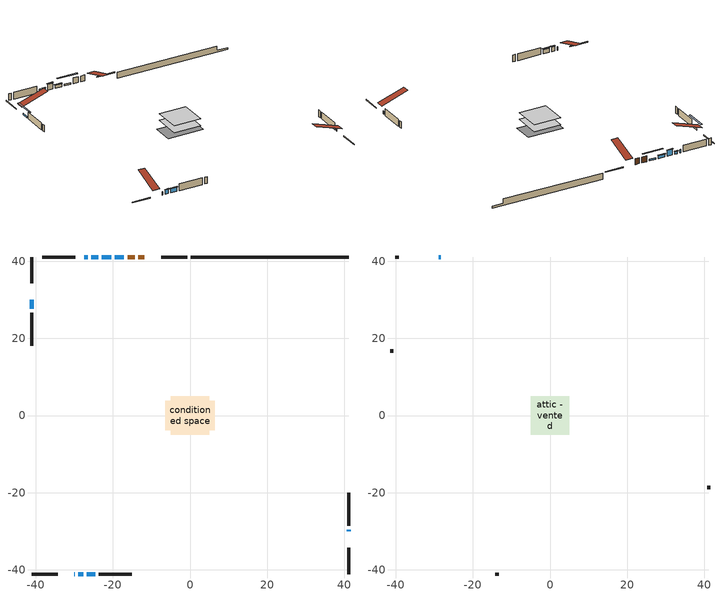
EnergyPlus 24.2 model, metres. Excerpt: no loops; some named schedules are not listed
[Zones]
conditioned space
 floor adiabatic (AdiabaticFloorConstruction): -4.94,-4.94 -4.94,4.94 4.94,4.94 4.94,-4.94 z1.19
 floor foundation (Slab1 construction): -6.43,-3.79 -6.43,3.79 6.43,3.79 6.43,-3.79 z-1.07
 wall outside (RimJoist1 construction): -0.73,41.11 -7.47,41.11 / -41.11,-41.11 -34.36,-41.11 / -41.11,41.11 -41.11,34.36 / 41.11,-41.11 41.11,-34.36 z1.19:1.49
 wall outside (AdiabaticWallConstruction 1): -11.87,41.11 -13.43,41.11 / -14.36,41.11 -16.2,41.11 z1.19:3.22
 wall outside (AdiabaticWallConstruction): -29.97,-41.11 -29.85,-41.11 / 41.11,-29.97 41.11,-29.57 z1.19:2.41; -17.13,41.11 -19.46,41.11 / -41.11,29.97 -41.11,27.63 z1.19:1.78; -20.39,41.11 -22.83,41.11 z1.19:2.21; -23.76,41.11 -25.59,41.11 z1.19:3.27; -26.51,41.11 -27.43,41.11 z1.19:2.11; -28.92,-41.11 -27.7,-41.11 z1.19:2.77; -26.77,-41.11 -24.64,-41.11 z1.19:2.71
 wall outside (Wall1 construction): -29.73,41.11 -38.32,41.11 / -23.71,-41.11 -15.12,-41.11 / -41.11,26.7 -41.11,18.11 / 41.11,-28.65 41.11,-20.06 z1.19:3.63
 wall foundation (FoundationWall1 construction): 0.2,41.11,-1.07 0.2,41.11,1.19 37.02,41.11,1.19 37.02,41.11,-0.39 41.11,41.11,-0.39 41.11,41.11,-1.07
 window (WindowConstruction 5): -29.97,-41.11 -29.85,-41.11 z1.19:2.41
 window (WindowConstruction 7): -17.13,41.11 -19.46,41.11 z1.19:1.78
 window (WindowConstruction 8): -41.11,29.97 -41.11,27.63 z1.19:1.78
 window (WindowConstruction 6): 41.11,-29.97 41.11,-29.58 z1.19:2.41
 window (WindowConstruction): -20.39,41.11 -22.83,41.11 z1.19:2.2
 window (WindowConstruction 1): -23.76,41.11 -25.59,41.11 z1.19:3.27
 window (WindowConstruction 2): -26.52,41.11 -27.43,41.11 z1.19:2.1
 window (WindowConstruction 3): -28.92,-41.11 -27.7,-41.11 z1.19:2.77
 window (WindowConstruction 4): -26.77,-41.11 -24.64,-41.11 z1.19:2.71
 door (Door): -11.87,41.11 -13.43,41.11 z1.19:3.22
 door (Door 1): -14.36,41.11 -16.2,41.11 z1.19:3.22
 ceiling adiabatic (AdiabaticFloorConstruction): 4.94,-4.94 4.94,4.94 -4.94,4.94 -4.94,-4.94 z1.19
attic - vented
 floor to conditioned space (Floor1 construction Reversed): -4.94,-4.94 -4.94,4.94 4.94,4.94 4.94,-4.94 z3.63
 wall outside (AdiabaticWallConstruction): -28.36,41.11 -28.81,41.11 z1.19:2.41
 wall outside (Wall2 construction): -39.25,41.11 -40.18,41.11 / -14.19,-41.11 -13.26,-41.11 / -41.11,17.18 -41.11,16.26 / 41.11,-19.13 41.11,-18.2 z1.19:3.63
 window (WindowConstruction 9): -28.36,41.11 -28.8,41.11 z1.19:2.41
 roof outside (Roof1 construction): -10.94,41.11,3.63 -10.94,31.49,6.84 -8.4,31.49,6.84 -8.4,41.11,3.63; -30.89,-41.11,3.63 -30.89,-31.49,6.84 -33.43,-31.49,6.84 -33.43,-41.11,3.63; -41.11,30.89,3.63 -31.49,30.89,6.84 -31.49,33.43,6.84 -41.11,33.43,3.63; 41.11,-30.89,3.63 31.49,-30.89,6.84 31.49,-33.43,6.84 41.11,-33.43,3.63
shading: -22.1,41.11 -14.49,41.11 -14.49,41.52 -22.1,41.52 z4.41; -41.11,24.99 -41.11,32.61 -41.52,32.61 -41.52,24.99 z4.41; -23.03,41.11 -20.19,41.11 -20.19,41.52 -23.03,41.52 z2.41; -25.79,41.11 -23.56,41.11 -23.56,41.52 -25.79,41.52 z3.47; -27.63,41.11 -26.32,41.11 -26.32,41.52 -27.63,41.52 z2.31; -27.5,-41.11 -29.12,-41.11 -29.12,-41.52 -27.5,-41.52 z2.97; -24.44,-41.11 -26.97,-41.11 -26.97,-41.52 -24.44,-41.52 z2.92
[Building]
Building 1: Terrain=Suburbs
[Site:Location]
Quebec Intl AP_QC: Latitude {deg}=46.8; Longitude {deg}=-71.38; Time Zone {hr}=-5; Elevation {m}=74; Keep Site Location Information=Yes
[Site:GroundTemperature:Shallow]
0.0108218, -2.24938, -2.43038, -1.3578, 2.94801, 7.23376, 10.9493, 13.303, 13.5029, 11.5886, 7.96783, 3.81355
[Site:WaterMainsTemperature]
Calculation Method=Schedule; Temperature Schedule=mains temperature schedule
[Material] Roughness=Rough; Thermal Absorptance=0.9
Name | Thickness {m} | Conductivity {W/m-K} | Density {kg/m3} | Specific Heat {J/kg-K} | Solar Absorptance | Visible Absorptance
asphalt or fiberglass shingles | 0.00635 | 0.162714 | 1121.4 | 1465.45 | 0.4 | 0.4
ceiling loosefill ins | 0.254 | 0.0480833 | 16.02 | 1046.75 | 0.7 | 0.7
ceiling stud and cavity | 0.1397 | 0.0850345 | 65.682 | 1177.47 | 0.7 | 0.7
concrete 4.0 in. | 0.1016 | 1.803125 | 2242.8 | 837.4 | 0.7 | 0.7
concrete 8.0 in. | 0.2032 | 1.803125 | 2242.8 | 837.4 | 0.7 | 0.7
door material | 0.04445 | 0.188738 | 512.64 | 1214.23 | 0.7 | 0.7
exterior vertical ins | 0.0357255 | 0.029427 | 32.04 | 1214.23 | 0.7 | 0.7
floor covering | 0.0127 | 0.0433444 | 54.468 | 1339.84 | 0.6 | 0.6
floor rigid ins; wall rigid ins | 0.512978 | 0.029427 | 32.04 | 1214.23 | 0.7 | 0.7
floor stud and cavity | 0.1397 | 1.75129 | 37.0049 | 1207.88 | 0.7 | 0.7
furniture material conditioned space 1 | 0.1524 | 0.115458 | 640.8 | 1214.23 | 0.6 | 0.6
gypsum board | 0.0127 | 0.160291 | 801 | 837.4 | 0.6 | 0.6
gypsum board 1 | 0.0127 | 0.160291 | 801 | 837.4 | 0.7 | 0.7
osb sheathing 0.5 in. | 0.0127 | 0.115458 | 512.64 | 1214.23 | 0.7 | 0.7
osb sheathing 0.75 in. | 0.01905 | 0.115458 | 512.64 | 1214.23 | 0.7 | 0.7
osb sheathing 2.0 in. | 0.0508 | 0.115458 | 512.64 | 1214.23 | 0.7 | 0.7
rim joist stud and cavity | 0.0508 | 0.0283795 | 125.044 | 1163.47 | 0.6 | 0.6
wall stud and cavity | 0.1397 | 0.0776304 | 139.0536 | 1170.24 | 0.7 | 0.7
wall stud and cavity 1 | 0.0889 | 6.1454 | 50.32683 | 1063.81 | 0.6 | 0.6
wall stud and cavity 2 | 0.0889 | 0.380278 | 52.3479 | 1209.89 | 0.7 | 0.7
wall stud and cavity 3 | 0.0889 | 0.391764 | 83.0341 | 1211.67 | 0.7 | 0.7
wood siding | 0.0254 | 0.102417 | 544.68 | 1172.36 | 0.4 | 0.4
wood siding 1 | 0.00254 | 0.102417 | 544.68 | 1172.36 | 0.4 | 0.4
wood siding 2; wood siding 3; wood siding 4 | 0.0254 | 0.102417 | 544.68 | 1172.36 | 0.7 | 0.7
[WindowMaterial:SimpleGlazingSystem]
Name | U-Factor {W/m2-K} | Solar Heat Gain Coefficient
WindowMaterial | 2.929848 | 0.66
WindowMaterial 1 | 2.97414 | 0.6
WindowMaterial 2 | 2.95029 | 0.64
WindowMaterial 3 | 2.90941 | 0.68
WindowMaterial 4 | 2.88953 | 0.69
WindowMaterial 5 | 3.08997 | 0.46
WindowMaterial 6 | 2.992306 | 0.59
WindowMaterial 7 | 2.97357 | 0.62
WindowMaterial 8 | 2.98776 | 0.6
[Construction]
AdiabaticFloorConstruction: floor stud and cavity, floor rigid ins, osb sheathing 0.75 in., floor covering
AdiabaticWallConstruction: wood siding 3, wall rigid ins, wall stud and cavity 2, gypsum board
AdiabaticWallConstruction 1: wood siding 4, wall rigid ins, wall stud and cavity 2, gypsum board
Door; Door 1: door material
Floor1 construction Reversed: gypsum board, ceiling stud and cavity, ceiling loosefill ins
FoundationWall1 construction: concrete 8.0 in., gypsum board 1
furniture construction conditioned space 1: furniture material conditioned space 1
PartitionWallConstruction: gypsum board, wall stud and cavity 3, gypsum board
RimJoist1 construction: wood siding 2, osb sheathing 2.0 in., rim joist stud and cavity
Roof1 construction: asphalt or fiberglass shingles
Slab1 construction: concrete 4.0 in.
Wall1 construction: wood siding, osb sheathing 0.5 in., wall stud and cavity, gypsum board
Wall2 construction: wood siding 1, wall stud and cavity 1
WindowConstruction: WindowMaterial
WindowConstruction 1: WindowMaterial 1
WindowConstruction 2: WindowMaterial 2
WindowConstruction 3: WindowMaterial 3
WindowConstruction 4: WindowMaterial 4
WindowConstruction 5: WindowMaterial 5
WindowConstruction 6: WindowMaterial 6
WindowConstruction 7; WindowConstruction 8: WindowMaterial 7
WindowConstruction 9: WindowMaterial 8
[Zone] Multiplier=1; Part of Total Floor Area=Yes
Name | Volume {m3}
attic - vented | 50.8343
conditioned space | 478.2
[Space]
Name | Zone | Volume {m3}
attic - vented 1 | attic - vented | 50.8343
conditioned space 1 | conditioned space | 478.2
[ZoneInfiltration:EffectiveLeakageArea]
infil attic - vented 1: Zone or Space=attic - vented 1; Schedule=Always On Discrete; Effective Air Leakage Area {cm2}=3604.43; Stack Coefficient=0.000392732; Wind Coefficient=1.33896e-05
[ZoneMixing]
whole house fan mix: Zone or Space=attic - vented; Schedule=Always On Continuous; Design Flow Rate Calculation Method=Flow/Zone; Design Flow Rate {m3/s}=0; Source Zone or Space=conditioned space
[SurfaceProperty:ExposedFoundationPerimeter]
Slab1: Exposed Perimeter Calculation Method=TotalExposedPerimeter; Total Exposed Perimeter {m}=40.905
[InternalMass] Zone or ZoneList=conditioned space; Space or SpaceList=conditioned space 1
Name | Construction | Surface Area {m2}
furniture mass conditioned space 1 | furniture construction conditioned space 1 | 78.0881
partition wall mass | PartitionWallConstruction | 195.22
[Lights]
interior lighting: Zone or ZoneList or Space or SpaceList=conditioned space 1; Schedule=interior lighting schedule; Design Level Calculation Method=LightingLevel; Lighting Level {W}=343.2; Return Air Fraction=0; Fraction Radiant=0.6; Fraction Visible=0.2; Fraction Replaceable=1
[People]
occupants: Zone or ZoneList or Space or SpaceList=conditioned space 1; Number of People Schedule=occupants schedule; Number of People Calculation Method=People; Number of People=3; Fraction Radiant=0.314171; Sensible Heat Fraction=0.56303; Activity Level Schedule=occupants activity schedule; Carbon Dioxide Generation Rate {m3/s-W}=0; Enable ASHRAE 55 Comfort Warnings=No; Mean Radiant Temperature Calculation Type=EnclosureAveraged
[ElectricEquipment] Zone or ZoneList or Space or SpaceList=conditioned space 1; Design Level Calculation Method=EquipmentLevel
Name | Schedule | Design Level {W} | Fraction Latent | Fraction Radiant | Fraction Lost
clothes dryer | clothes dryer schedule | 140.772 | 0.015 | 0.081 | 0.85
clothes washer | clothes washer schedule | 32.1985 | 0.03 | 0.162 | 0.7
cooking range | cooking range schedule | 215.147 | 0.08 | 0.432 | 0.2
dishwasher | dishwasher schedule | 66.8632 | 0.3 | 0.18 | 0.4
fridge | fridge schedule | 72.9452 | 0 | 0.6 | 0
mech vent bath fan 0 | mech vent bath fan 0 schedule | 50.2 | 0 | 0 | 1
mech vent house fan | mech vent house fan schedule | 0 | 0 | 0 | 1
mech vent house fan cfis | mech vent house fan cfis schedule | 0 | 0 | 0 | 0
mech vent range fan 0 | mech vent range fan 0 schedule | 57 | 0 | 0 | 1
misc plug loads | misc plug loads schedule | 494.7 | 0.045 | 0.513 | 0.1
whole house fan | Always On Discrete | 0 | 0 | 0 | 1
[OtherEquipment] Zone or ZoneList or Space or SpaceList=conditioned space 1; Design Level Calculation Method=EquipmentLevel
Name | Fuel Type | Schedule | Design Level {W} | Fraction Latent | Fraction Radiant | Fraction Lost
clothes dryer 1 | Electricity | clothes dryer schedule | 0 | 0.015 | 0.081 | 0.85
cooking range 1 | Electricity | cooking range schedule | 0 | 0.08 | 0.432 | 0.2
general water use latent | None | general water use schedule | 62.594 | 1 | 0 | 0
general water use sensible | None | general water use schedule | -61.6891 | 0 | 0.6 | 0
mech vent house fan latent load | None | Always On Discrete | 0 | 1 | 0 | 0
mech vent house fan sensible load | None | Always On Discrete | 0 | 0 | 0 | 0
water heater energy adjustment1 | Electricity | Always On Discrete | 0.01 | 0 | 0 | 1
[ZoneInfiltration:DesignFlowRate] Zone or ZoneList or Space or SpaceList=conditioned space 1; Schedule=Always On Discrete; Design Flow Rate Calculation Method=Flow/Zone; Design Flow Rate {m3/s}=0
infil flow; natural vent flow; whole house fan flow
[ZoneControl:Thermostat]
conditioned space Thermostat: Zone or ZoneList=conditioned space; Control Type Schedule=conditioned space Thermostat Schedule; Control 1=conditioned space temperature setpoint; Temperature Difference Between Cutout And Setpoint {deltaC}=0
[ZoneHVAC:Baseboard:Convective:Electric]
electric baseboard: Availability Schedule=Always On Discrete; Heating Design Capacity {W}=9091.65; Efficiency=1
[AirLoopHVAC:UnitarySystem]
unit heater unitary system: Control Type=Load; Controlling Zone or Thermostat Location=conditioned space; Dehumidification Control Type=None; Availability Schedule=Always On Discrete; Supply Fan=unit heater supply fan; Fan Placement=BlowThrough; Supply Air Fan Operating Mode Schedule=unit heater auto fan schedule; Heating Coil=unit heater htg coil; DX Heating Coil Sizing Ratio=1; Use DOAS DX Cooling Coil=No; Minimum Supply Air Temperature {C}=2; Latent Load Control=SensibleOnlyLoadControl; Cooling Supply Air Flow Rate Method=None; Heating Supply Air Flow Rate Method=SupplyAirFlowRate; Heating Supply Air Flow Rate {m3/s}=0.00141584; No Load Supply Air Flow Rate Method=SupplyAirFlowRate; No Load Supply Air Flow Rate {m3/s}=0; No Load Supply Air Flow Rate Control Set To Low Speed=Yes; Maximum Supply Air Temperature {C}=48.8889; Maximum Outdoor Dry-Bulb Temperature for Supplemental Heater Operation {C}=21; Ancillary On-Cycle Electric Power {W}=0; Ancillary Off-Cycle Electric Power {W}=0
[Fan:SystemModel]
unit heater supply fan: Availability Schedule=Always On Discrete; Design Maximum Air Flow Rate {m3/s}=0.00141584; Speed Control Method=Discrete; Electric Power Minimum Flow Rate Fraction=0.2; Design Pressure Rise {Pa}=500; Motor Efficiency=1; Motor In Air Stream Fraction=1; Design Electric Power Consumption {W}=Autosize; Design Power Sizing Method=PowerPerFlow; Electric Power Per Unit Flow Rate {W/(m3/s)}=28251.7; Electric Power Per Unit Flow Rate Per Unit Pressure {W/((m3/s)-Pa)}=1.66667; Fan Total Efficiency=0.7; Motor Loss Radiative Fraction=0; Number of Speeds=1; Speed Flow Fraction 1=1; Speed Electric Power Fraction 1=1
[Coil:Heating:Fuel]
unit heater htg coil: Availability Schedule=Always On Discrete; Fuel Type=OtherFuel1; Burner Efficiency=0.3; Nominal Capacity {W}=0.293071; On Cycle Parasitic Electric Load {W}=0; Off Cycle Parasitic Fuel Load {W}=0
[Zone equipment]
conditioned space: electric baseboard, unit heater unitary system
[Foundation:Kiva]
Foundation Kiva 1: Initial Indoor Air Temperature {C}=18; Wall Height Above Grade {m}=1.19; Wall Depth Below Slab {m}=0.2032; Custom Block Material Name 1=exterior vertical ins; Custom Block Depth 1 {m}=2.26; Custom Block X Position 1 {m}=0.2159; Custom Block Z Position 1 {m}=0
[Foundation:Kiva:Settings]
Soil Conductivity {W/m-K}=0.849921; Soil Density {kg/m3}=1842.3; Soil Specific Heat {J/kg-K}=418.7; Ground Solar Absorptivity=0.9; Ground Thermal Absorptivity=0.9; Ground Surface Roughness {m}=0.03; Far-Field Width {m}=40; Deep-Ground Boundary Condition=ZeroFlux; Deep-Ground Depth {m}=40; Minimum Cell Dimension {m}=0.2; Maximum Cell Growth Coefficient=3; Simulation Timestep=Timestep
[Exterior:Lights]
exterior lighting: Schedule=exterior lighting schedule; Design Level {W}=75.6
[EnergyManagementSystem:GlobalVariable]
infil_program_Qfan
infil_program_Qinf
natural_vent_program_Qnv
natural_vent_program_Qwhf
[EnergyManagementSystem:Sensor]
Name | Output:Variable or Output:Meter Index Key | Output:Variable or Output:Meter
airflow_gain | infil flow | Infiltration Sensible Heat Gain Energy
airflow_gain_1 | natural vent flow | Infiltration Sensible Heat Gain Energy
airflow_gain_2 | whole house fan flow | Infiltration Sensible Heat Gain Energy
airflow_loss | infil flow | Infiltration Sensible Heat Loss Energy
airflow_loss_1 | natural vent flow | Infiltration Sensible Heat Loss Energy
airflow_loss_2 | whole house fan flow | Infiltration Sensible Heat Loss Energy
clg_load_cond |  | Cooling:EnergyTransfer:Zone:CONDITIONED SPACE
clg_sp_s; clg_sp_s_1 | cooling setpoint | Schedule Value
clothes_dryer_exhaust_0_sch_s | clothes dryer exhaust 0 schedule | Schedule Value
conditioned_space_clg_unmet_s | conditioned space | Zone Cooling Setpoint Not Met Time
conditioned_space_htg_unmet_s | conditioned space | Zone Heating Setpoint Not Met Time
cool_season | cooling season schedule | Schedule Value
fridge_tin_s | conditioned space | Zone Mean Air Temperature
htg_load_cond |  | Heating:EnergyTransfer:Zone:CONDITIONED SPACE
htg_sp_s; htg_sp_s_1 | heating setpoint | Schedule Value
ig_ee_conv | clothes dryer | Electric Equipment Convective Heating Energy
ig_ee_conv_2 | cooking range | Electric Equipment Convective Heating Energy
ig_ee_conv_4 | fridge | Electric Equipment Convective Heating Energy
ig_ee_conv_5 | misc plug loads | Electric Equipment Convective Heating Energy
ig_ee_conv_6 | whole house fan | Electric Equipment Convective Heating Energy
ig_ee_rad | clothes dryer | Electric Equipment Radiant Heating Energy
ig_ee_rad_2 | cooking range | Electric Equipment Radiant Heating Energy
ig_ee_rad_4 | fridge | Electric Equipment Radiant Heating Energy
ig_ee_rad_5 | misc plug loads | Electric Equipment Radiant Heating Energy
ig_ee_rad_6 | whole house fan | Electric Equipment Radiant Heating Energy
ig_lgt_conv | interior lighting | Lights Convective Heating Energy
ig_lgt_rad | interior lighting | Lights Radiant Heating Energy
ig_lgt_vis | interior lighting | Lights Visible Radiation Heating Energy
ig_oe_conv | clothes dryer 1 | Other Equipment Convective Heating Energy
ig_oe_conv_1 | cooking range 1 | Other Equipment Convective Heating Energy
ig_oe_conv_2 | general water use latent | Other Equipment Convective Heating Energy
ig_oe_conv_3 | general water use sensible | Other Equipment Convective Heating Energy
ig_oe_conv_4 | water heater energy adjustment1 | Other Equipment Convective Heating Energy
ig_oe_rad | clothes dryer 1 | Other Equipment Radiant Heating Energy
ig_oe_rad_1 | cooking range 1 | Other Equipment Radiant Heating Energy
ig_oe_rad_2 | general water use latent | Other Equipment Radiant Heating Energy
ig_oe_rad_3 | general water use sensible | Other Equipment Radiant Heating Energy
ig_oe_rad_4 | water heater energy adjustment1 | Other Equipment Radiant Heating Energy
ig_ppl_conv | occupants | People Convective Heating Energy
ig_ppl_rad | occupants | People Radiant Heating Energy
im_conv | furniture mass conditioned space 1 | Surface Inside Face Convection Heat Gain Energy
im_conv_1 | partition wall mass | Surface Inside Face Convection Heat Gain Energy
im_ig | furniture mass conditioned space 1 | Surface Inside Face Internal Gains Radiation Heat Gain Energy
im_ig_1 | partition wall mass | Surface Inside Face Internal Gains Radiation Heat Gain Energy
im_lgt | furniture mass conditioned space 1 | Surface Inside Face Lights Radiation Heat Gain Energy
im_lgt_1 | partition wall mass | Surface Inside Face Lights Radiation Heat Gain Energy
im_sol | furniture mass conditioned space 1 | Surface Inside Face Solar Radiation Heat Gain Energy
im_sol_1 | partition wall mass | Surface Inside Face Solar Radiation Heat Gain Energy
im_surf | furniture mass conditioned space 1 | Surface Inside Face Net Surface Thermal Radiation Heat Gain Energy
im_surf_1 | partition wall mass | Surface Inside Face Net Surface Thermal Radiation Heat Gain Energy
mech_vent_bath_fan_0_sch_s | mech vent bath fan 0 schedule | Schedule Value
mech_vent_range_fan_0_sch_s | mech vent range fan 0 schedule | Schedule Value
mv_conv | mech vent bath fan 0 | Electric Equipment Convective Heating Energy
mv_conv_1 | mech vent house fan | Electric Equipment Convective Heating Energy
mv_conv_2 | mech vent house fan cfis | Electric Equipment Convective Heating Energy
mv_conv_3 | mech vent range fan 0 | Electric Equipment Convective Heating Energy
mv_conv_4 | mech vent house fan latent load | Other Equipment Convective Heating Energy
mv_conv_5 | mech vent house fan sensible load | Other Equipment Convective Heating Energy
mv_rad | mech vent bath fan 0 | Electric Equipment Radiant Heating Energy
mv_rad_1 | mech vent house fan | Electric Equipment Radiant Heating Energy
mv_rad_2 | mech vent house fan cfis | Electric Equipment Radiant Heating Energy
mv_rad_3 | mech vent range fan 0 | Electric Equipment Radiant Heating Energy
mv_rad_4 | mech vent house fan latent load | Other Equipment Radiant Heating Energy
mv_rad_5 | mech vent house fan sensible load | Other Equipment Radiant Heating Energy
natural_vent_s | natural vent schedule | Schedule Value
out_pb_s |  | Site Outdoor Air Barometric Pressure
out_wt_s |  | Site Outdoor Air Humidity Ratio
site_vw_s |  | Site Wind Speed
ss_back_out | Window1 | Surface Window Shortwave from Zone Back Out Window Heat Transfer Rate
ss_back_out_1 | Window10 | Surface Window Shortwave from Zone Back Out Window Heat Transfer Rate
ss_back_out_2 | Window12 | Surface Window Shortwave from Zone Back Out Window Heat Transfer Rate
ss_back_out_3 | Window2 | Surface Window Shortwave from Zone Back Out Window Heat Transfer Rate
ss_back_out_4 | Window3 | Surface Window Shortwave from Zone Back Out Window Heat Transfer Rate
ss_back_out_5 | Window5 | Surface Window Shortwave from Zone Back Out Window Heat Transfer Rate
ss_back_out_6 | Window6 | Surface Window Shortwave from Zone Back Out Window Heat Transfer Rate
ss_back_out_7 | Window7 | Surface Window Shortwave from Zone Back Out Window Heat Transfer Rate
ss_back_out_8 | Window8 | Surface Window Shortwave from Zone Back Out Window Heat Transfer Rate
ss_conv | Door1 | Surface Inside Face Convection Heat Gain Energy
ss_conv_1 | Door3 | Surface Inside Face Convection Heat Gain Energy
ss_conv_10 | Window8 | Surface Inside Face Convection Heat Gain Energy
ss_conv_2 | Window1 | Surface Inside Face Convection Heat Gain Energy
ss_conv_3 | Window10 | Surface Inside Face Convection Heat Gain Energy
ss_conv_4 | Window12 | Surface Inside Face Convection Heat Gain Energy
ss_conv_5 | Window2 | Surface Inside Face Convection Heat Gain Energy
ss_conv_6 | Window3 | Surface Inside Face Convection Heat Gain Energy
ss_conv_7 | Window5 | Surface Inside Face Convection Heat Gain Energy
ss_conv_8 | Window6 | Surface Inside Face Convection Heat Gain Energy
ss_conv_9 | Window7 | Surface Inside Face Convection Heat Gain Energy
ss_ig | Door1 | Surface Inside Face Internal Gains Radiation Heat Gain Energy
ss_ig_1 | Door3 | Surface Inside Face Internal Gains Radiation Heat Gain Energy
ss_ig_10 | Window8 | Surface Inside Face Internal Gains Radiation Heat Gain Energy
ss_ig_2 | Window1 | Surface Inside Face Internal Gains Radiation Heat Gain Energy
ss_ig_3 | Window10 | Surface Inside Face Internal Gains Radiation Heat Gain Energy
ss_ig_4 | Window12 | Surface Inside Face Internal Gains Radiation Heat Gain Energy
ss_ig_5 | Window2 | Surface Inside Face Internal Gains Radiation Heat Gain Energy
ss_ig_6 | Window3 | Surface Inside Face Internal Gains Radiation Heat Gain Energy
ss_ig_7 | Window5 | Surface Inside Face Internal Gains Radiation Heat Gain Energy
ss_ig_8 | Window6 | Surface Inside Face Internal Gains Radiation Heat Gain Energy
ss_ig_9 | Window7 | Surface Inside Face Internal Gains Radiation Heat Gain Energy
ss_lgt | Door1 | Surface Inside Face Lights Radiation Heat Gain Energy
ss_lgt_1 | Door3 | Surface Inside Face Lights Radiation Heat Gain Energy
ss_sol | Door1 | Surface Inside Face Solar Radiation Heat Gain Energy
ss_sol_1 | Door3 | Surface Inside Face Solar Radiation Heat Gain Energy
ss_surf | Door1 | Surface Inside Face Net Surface Thermal Radiation Heat Gain Energy
ss_surf_1 | Door3 | Surface Inside Face Net Surface Thermal Radiation Heat Gain Energy
ss_surf_10 | Window8 | Surface Inside Face Net Surface Thermal Radiation Heat Gain Energy
ss_surf_2 | Window1 | Surface Inside Face Net Surface Thermal Radiation Heat Gain Energy
ss_surf_3 | Window10 | Surface Inside Face Net Surface Thermal Radiation Heat Gain Energy
ss_surf_4 | Window12 | Surface Inside Face Net Surface Thermal Radiation Heat Gain Energy
ss_surf_5 | Window2 | Surface Inside Face Net Surface Thermal Radiation Heat Gain Energy
ss_surf_6 | Window3 | Surface Inside Face Net Surface Thermal Radiation Heat Gain Energy
ss_surf_7 | Window5 | Surface Inside Face Net Surface Thermal Radiation Heat Gain Energy
ss_surf_8 | Window6 | Surface Inside Face Net Surface Thermal Radiation Heat Gain Energy
ss_surf_9 | Window7 | Surface Inside Face Net Surface Thermal Radiation Heat Gain Energy
ss_trans_in | Window1 | Surface Window Transmitted Solar Radiation Rate
ss_trans_in_1 | Window10 | Surface Window Transmitted Solar Radiation Rate
ss_trans_in_2 | Window12 | Surface Window Transmitted Solar Radiation Rate
ss_trans_in_3 | Window2 | Surface Window Transmitted Solar Radiation Rate
ss_trans_in_4 | Window3 | Surface Window Transmitted Solar Radiation Rate
ss_trans_in_5 | Window5 | Surface Window Transmitted Solar Radiation Rate
ss_trans_in_6 | Window6 | Surface Window Transmitted Solar Radiation Rate
ss_trans_in_7 | Window7 | Surface Window Transmitted Solar Radiation Rate
ss_trans_in_8 | Window8 | Surface Window Transmitted Solar Radiation Rate
ss_trans_out | Window1 | Surface Inside Face Initial Transmitted Diffuse Transmitted Out Window Solar Radiation Rate
ss_trans_out_1 | Window10 | Surface Inside Face Initial Transmitted Diffuse Transmitted Out Window Solar Radiation Rate
ss_trans_out_2 | Window12 | Surface Inside Face Initial Transmitted Diffuse Transmitted Out Window Solar Radiation Rate
ss_trans_out_3 | Window2 | Surface Inside Face Initial Transmitted Diffuse Transmitted Out Window Solar Radiation Rate
ss_trans_out_4 | Window3 | Surface Inside Face Initial Transmitted Diffuse Transmitted Out Window Solar Radiation Rate
ss_trans_out_5 | Window5 | Surface Inside Face Initial Transmitted Diffuse Transmitted Out Window Solar Radiation Rate
ss_trans_out_6 | Window6 | Surface Inside Face Initial Transmitted Diffuse Transmitted Out Window Solar Radiation Rate
ss_trans_out_7 | Window7 | Surface Inside Face Initial Transmitted Diffuse Transmitted Out Window Solar Radiation Rate
ss_trans_out_8 | Window8 | Surface Inside Face Initial Transmitted Diffuse Transmitted Out Window Solar Radiation Rate
s_conv | Floor1 | Surface Inside Face Convection Heat Gain Energy
s_conv_1 | FoundationWall1 | Surface Inside Face Convection Heat Gain Energy
s_conv_10 | Wall1:180 | Surface Inside Face Convection Heat Gain Energy
s_conv_11 | Wall1:270 | Surface Inside Face Convection Heat Gain Energy
s_conv_12 | Wall1:90 | Surface Inside Face Convection Heat Gain Energy
